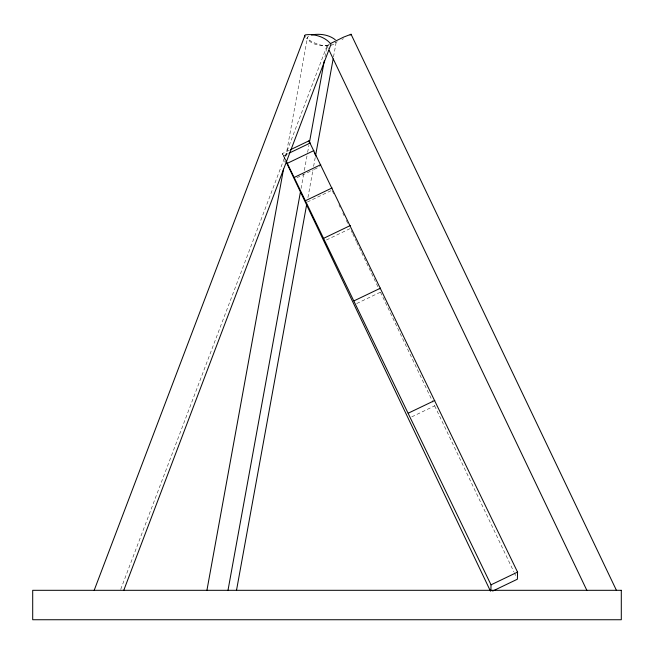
<?xml version="1.0" encoding="UTF-8"?>
<svg xmlns="http://www.w3.org/2000/svg" width="654" height="654" viewBox="0 0 654 654"><rect width="100%" height="100%" fill="white"/><g stroke="black" fill="none" stroke-linecap="round" stroke-linejoin="round"><path stroke-width="0.49" stroke-dasharray="3.27 2.45" d="M308.541 36.158L307.47 37.401L307.38 38.831C312.056 45.412 321.703 45.886 329.134 45.715M284.801 162.061L307.47 37.401M301.061 188.499L303.619 174.438M304.347 170.416L307.454 153.338M307.633 152.333L308.917 145.302M324.989 56.906L327.049 45.616L329.551 44.039M307.936 197.541L312.874 170.416M313.601 166.402L315.244 157.361M333.515 56.906L336.091 42.714C327.417 49.622 314.484 43.679 306.309 38.349M120.72 589.352L327 45.854L327.768 45.698M341.944 39.477L343.473 38.725M285.218 159.887L282.381 153.576L289.697 150.068M282.381 153.576L283.574 155.799L288.144 153.6M283.558 156.306L288.136 154.107M296.924 177.7L313.397 169.803M314.312 169.361L319.798 166.729M307.315 202.045L332.019 190.2M326.436 239.977L350.225 228.565L352.416 233.176M356.683 303.554L380.473 292.15L379.598 290.302M411.791 416.843L434.665 405.872L433.357 403.126M334.971 42.755L337.251 41.725M283.574 155.799L285.234 159.143M327 45.854L328.316 48.617M434.665 405.872L513.864 571.841M514.306 572.757L515.622 575.528M352.858 234.099L356.365 241.465M356.798 242.389L379.156 289.387M380.473 292.15L432.923 402.21M332.453 191.115L333.753 193.854M338.952 204.816L340.252 207.555M342.859 213.041L344.159 215.779M346.326 220.349L348.059 224.003"/><path stroke-width="0.98" d="M490.876 590.922L491.023 584.831L286.068 160.819M290.613 149.627L308.917 140.855L517.559 572.103L517.388 579.215L492.675 591.061M206.926 590.309L283.525 169.092M227.993 590.309L300.513 191.516M309.285 143.291L324.261 60.92M236.511 590.309L306.661 204.571M315.612 155.35L333.148 58.917M330.303 43.63L343.849 37.016L351.059 34.261L350.135 35.128M94.184 590.309L305.14 34.932C314.01 33.436 325.602 36.984 330.998 44.309L123.77 590.309M289.06 153.167L310.11 143.071M287.319 163.328L313.855 150.6M294.218 177.414L320.754 164.685M305.541 200.68L332.077 187.951M323.763 238.269L350.299 225.54M354.035 300.848L380.571 288.128M408.26 413.181L434.796 400.452M491.023 584.831L517.559 572.103M311.418 34.964C319.446 33.395 328.782 34.539 335.298 39.771M351.059 34.261L616.42 590.309M329.199 50.464L586.834 590.309M490.41 591.02L286.043 161.669M314.255 152.546L315.98 156.216M308.917 140.855L310.094 143.578M304.641 35.815L305.034 36.976M621.3 590.309L32.7 590.309L32.7 619.739L621.3 619.739L621.3 590.309"/></g></svg>
